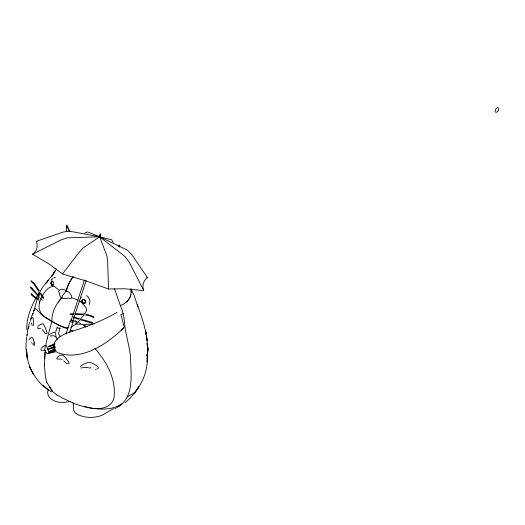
<?xml version="1.0" encoding="UTF-8"?>
<svg xmlns="http://www.w3.org/2000/svg" width="525" height="525" viewBox="0 0 525 525"><rect width="100%" height="100%" fill="white"/><g stroke="black" fill="none" stroke-linecap="round" stroke-linejoin="round"><path stroke-width="0.79" d="M66.55 231.84L66.688 225.1L69.805 231.217M55.604 332.922L55.965 336.833M66.557 226.826L66.583 225.127L67.489 227.03A159.83 98.483 56.4 0 1 69.182 231.243M83.79 314.665C80.568 319.718 76.368 324.831 70.868 327.134M44.448 364.914L45.176 350.562M124.989 402.806C138.744 391.348 148.614 373.918 147.223 355.569C148.969 337.929 143.332 320.978 137.222 304.73L137.977 306.987L134.092 295.385L131.079 289.006M146.987 361.961L147.335 352.826M146.672 343.586C148.627 347.327 148.417 351.967 146.705 355.753M51.168 282.863L51.384 284.517L52.434 285.311A2.047 1.365 83.1 0 0 53.419 284.885M44.658 358.542L45.032 352.072M98.733 236.742L100.485 234.084L98.733 236.742L100.439 237.3L100.649 234.163M26.696 337.312C23.363 358.496 32.261 381.124 51.378 391.735M48.438 351.901L55.755 350.418L55.506 349.322M44.697 350.648L45.248 345.824L45.826 345.529A1.962 1.306 67.1 0 0 44.802 345.457L43.45 346.27A23.166 14.91 69.2 0 0 41.862 347.642L41.514 348.062A1.273 0.82 69.2 0 0 41.409 348.246M30.594 321.136L30.732 320.348M28.993 339.957L29.118 339.511A18.368 5.066 86.6 0 1 29.59 338.842L30.365 338.139A21.945 8.702 85.2 0 1 31.264 337.673L32.288 337.483L32.767 338.087A11.734 5.657 80.5 0 1 33.397 339.57L33.587 340.095M114.89 408.634C135.476 399.197 130.882 373.531 130.285 355.051C129.097 345.562 126.4 336.394 124.957 326.963C124.346 319.64 123.585 312.257 120.35 305.55C127.188 303.358 132.897 296.113 130.712 288.77M59.345 290.496C60.887 287.424 65.848 290.207 67.882 291.637C70.901 292.786 74.511 300.457 68.493 298.075L65.71 298.541L62.311 298.285L60.985 297.524L59.64 295.037L59.62 292.95L58.321 291.375M68.198 327.744C60.939 327.534 54.653 322.599 48.418 319.187C41.232 316.188 36.789 308.556 40.182 300.891M45.728 283.454C38.2 291.053 36.704 302.216 33.534 311.975M37.642 326.753L38.148 328.67L40.628 328.532M119.398 247.15L119.68 245.175L118.591 246.35M45.846 345.352L47.283 338.231M58.57 333.217L60.014 328.355M119.457 246.625L119.779 245.208L118.912 246.33M39.368 293.488L38.64 298.469L39.605 303.188M66.222 291.027L66.57 289.577A24.104 13.912 -60 0 1 73.041 276.793M66.255 291.047L66.603 289.597A24.104 13.912 -60 0 1 73.073 276.813M28.114 328.387L29.584 322.284M47.316 338.251L51.831 321.497L42.112 315.066L35.49 308.575L34.355 309.31L33.725 310.885M32.635 314.797L33.206 312.815M92.479 322.888L92.466 322.435L81.821 319.41M86.159 280.58L72.903 320.768L71.879 320.657L71.216 320.145L84.472 279.963M130.896 294.61L130.312 296.52A33.803 19.517 0 0 1 126.696 301.882M70.271 314.068L70.304 314.527M40.386 300.261C42.781 294.354 47.178 285.974 54.469 286.322M56.024 331.006L57.232 327.331M66.052 333.933L70.252 321.202M69.536 332.817L73.034 322.225M30.982 319.436L31.323 318.734A16.124 1.975 -72.8 0 1 31.835 318.038L32.222 317.684A20.862 3.826 -77.4 0 1 32.734 317.54C33.81 319.495 33.593 323.459 33.167 325.848M80.299 366.726L81.368 365.656A17.758 15.835 -5.9 0 1 82.733 364.77L83.219 364.488A21.61 19.34 -7.4 0 1 85.883 363.228L87.248 362.729A7.763 6.93 -19.5 0 1 89.69 362.394C91.822 362.375 102.382 368.084 96.672 369.219M89.224 304.447C90.74 301.376 89.467 297.268 86.487 295.588M53.471 344.722C58.072 333.578 71.899 331.859 81.939 328.092C94.159 324.037 105.827 318.59 117.095 312.395M30.404 319.318L32.904 313.373M51.568 279.95L52.474 278.499M51.509 280.094L51.811 279.398M80.666 298.43L81.231 297.163M51.365 282.03L52.251 281.262C53.452 282.056 53.773 284.767 52.27 285.305M137.885 388.382L138.666 386.702M138.679 386.689L134.689 392.602L127.103 396.985M38.266 326.196L39.139 325.329A16.229 9.988 87 0 1 40.005 324.752L43.116 323.662A1.247 0.853 86.6 0 1 43.496 324.076L44.507 326.077A23.855 16.931 85.2 0 1 45.439 328.191L45.741 328.958A23.369 16.82 80.6 0 1 46.791 331.846L47.053 332.653A0.998 0.742 78.7 0 1 46.758 333.69L46.075 333.644M39.224 292.333C32.452 303.64 26.224 316.352 26.808 329.871M45.616 283.828L47.709 281.584M56.418 269.056L51.726 276.294L53.169 274.411L45.734 283.113M58.282 302.052L62.042 297.426C56.142 303.896 51.522 312.382 51.896 321.353M32.557 254.218L60.69 240.056L67.246 237.851L99.658 236.795L69.202 231.118L63 232.102L36.297 241.336C38.305 245.871 36.796 251.527 32.557 254.218L49.343 264.173L62.488 273.971L79.177 252.256L82.891 248.174L99.658 236.795L106.969 256.043L107.632 261.555L108.563 289.032L124.622 288.776L143.784 290.568C141.77 286.033 143.279 280.37 147.525 277.686L131.69 254.553L127.326 250.117L100.275 237.09M84.19 314.14C89.978 308.47 83.528 305.589 80.633 301.422M134.682 392.608L136.467 390.548M124.018 327.593L121.636 330.291L123.795 327.744C107.362 344.039 80.929 361.968 56.949 352.413M66.34 290.699L62.678 295.477L61.648 297.905M53.412 278.06L54.725 277.39L55.368 277.62M83.869 299.46A2.047 1.601 74.1 0 1 84.289 299.631L84.4 299.598A2.047 1.601 74.1 0 0 83.98 299.427M84.289 299.631L84.781 299.893A2.047 1.601 74.1 0 1 85.332 302.525A2.047 1.601 74.1 0 1 83.337 303.214L82.95 302.918A2.047 1.601 74.1 0 1 83.147 299.499M47.191 281.302L48.654 280.225M44.664 350.628L45.242 350.339M120.573 315.039L123.263 313.484M113.531 408.667L102.946 414.776A18.893 10.907 0 0 1 78.159 414.678L75.344 413.057L74.36 411.561L73.736 409.953L73.159 402.714M122.286 403.581C111.32 411.121 96.797 409.71 84.532 406.567M71.216 320.145L71.59 320.092M55.171 347.839L47.847 349.328L54.869 346.625M118.053 406.429L120.251 405.536M55.145 343.875L48.182 346.644L54.436 344.164M56.68 351.599L49.363 353.082L55.617 350.542M84.748 233.054L87.609 231.919L98.319 236.257M47.834 349.276L54.777 346.52M49.35 353.03L54.902 350.831M84.781 299.893L84.676 299.926A2.047 1.601 74.1 0 1 85.227 302.558A2.047 1.601 74.1 0 1 83.226 303.24C77.962 295.719 91.16 302.288 83.337 303.214M70.619 401.31C64.66 402.662 57.691 403.351 52.362 399.788A18.893 10.907 0 0 1 48.497 389.353M48.195 346.69L54.784 345.352M42.774 350.26L43.043 350.214A17.03 11.373 67.1 0 1 44.336 350.09M81.034 368.051L82.103 367.861M55.939 331.951L54.994 332.128A23.855 18.651 79.8 0 0 53.163 332.653L52.579 332.876A23.369 17.423 78.6 0 0 50.433 333.946L49.895 334.294A0.998 0.722 80.4 0 0 49.678 334.648M94.52 323.774L83.692 324.476L75.528 323.925M52.434 285.298L51.949 285.18A2.047 1.365 83.1 0 1 50.978 282.785A2.047 1.365 83.1 0 1 52.375 281.275L52.861 281.393M51.949 285.18L52.08 285.167A2.047 1.365 83.1 0 1 51.109 282.765A2.047 1.365 83.1 0 1 52.507 281.262M70.429 313.917L73.907 313.674M71.229 314.619L73.316 314.475M42.02 350.621L41.081 350.083L40.76 349.02M75.042 313.622L83.639 313.996M75.127 314.377L83.541 314.751M88.108 367.441L84.801 367.356A17.017 15.173 -5.9 0 0 82.648 367.546M95.327 369.502L95.707 369.548M50.183 336.013L52.395 335.783A7.507 5.755 76.2 0 1 54.108 335.875L54.285 335.921M36.297 241.336L37.117 241.441M84.82 314.908L89.552 315.833L93.752 317.5L94.047 317.087L90.858 315.459L86.231 314.337M59.758 359.166L57.205 359.021L56.549 358.345M88.653 367.874L89.683 368.058M100.99 237.129L111.681 239.787L113.203 242.353M84.551 406.914L74.379 403.705L60.913 397.359M90.221 367.749L91.193 367.992M86.487 407.144C95.97 409.979 110.9 409.881 113.912 398.002C116.576 379.837 106.7 361.6 94.835 348.397M62.488 273.971L85.719 280.836L108.563 289.032M84.407 406.56L85.792 406.947M91.383 322.914L80.62 319.843M79.767 318.8L73.513 316.903M78.579 319.239L74.084 317.868M67.738 363.602L68.506 363.7L69.156 363.142A0.794 0.676 29.2 0 0 68.985 362.526A18.368 15.579 29.2 0 0 67.922 360.97L66.393 358.936A21.945 18.5 43.2 0 0 64.897 357.092L63.033 355.235L61.983 354.952A11.734 9.365 52.3 0 0 60.572 355.261L60.126 355.412A11.616 9.247 52.5 0 0 58.485 356.278L58.131 356.547A11.143 8.453 57.9 0 0 57.205 357.466A0.787 0.597 57.9 0 0 57.087 357.715M70.245 329.976L73.139 331.065M67.312 328.873L59.2 325.467L51.831 321.497M52.375 281.275L52.73 281.407M79.196 300.786L81.067 301.757M71.912 297.754L75.633 299.243A21.085 15.973 53.5 0 1 76.906 299.808L77.989 300.326M62.219 359.546L61.609 359.264M57.041 395.128L60.414 396.69M87.314 326.721L84.4 325.31M85.956 326.924L83.114 325.526M80.666 323.466L78.835 322.56M77.031 321.661L74.839 320.565M76.689 322.337L74.491 321.241M99.986 236.88L100.452 237.241M54.725 336.564L55.276 336.853M146.783 277.285L147.525 277.686M54.16 286.223L55.991 287.733A21.085 10.493 76.3 0 1 56.805 288.369L59.378 290.515M37.551 299.598L32.064 295.614L30.988 293.757L31.513 293.659L32.832 295.286L37.328 298.522M63.715 360.957L66.977 363.779M100.229 237.241L125.37 256.843L129.38 262.507L143.784 290.568M42.833 385.291L47.913 389.294M49.632 386.899L52.48 391.506L57.067 395.148M47.309 353.857L45.859 351.881M31.546 342.536L32.281 343.304M39.854 297.714L42.472 300.234M38.443 296.343L31.52 288.875M42.466 329.602L45.399 333.795M38.351 295.181L32.117 288.409M32.11 288.402C30.863 285.902 29.249 287.129 31.513 288.868M39.349 290.948L34.237 283.382L31.159 280.737L31.021 281.243L33.941 284.228L38.706 291.342M57.501 339.701L55.991 336.912M40.753 293.101L43.726 297.714M40.11 293.495L43.47 298.705M52.513 391.525L46.791 382.285M33.482 345.181L32.996 344.354M58.662 333.736L59.837 336.197A16.229 13.44 70 0 1 60.001 336.564M47.624 348.679L46.659 346.526A1.962 1.267 69 0 0 45.793 345.509M114.457 288.592L120.35 305.55M31.421 322.954L32.176 325.362M54.915 346.743L55.178 347.681M121.268 315.466L124.057 326.872M29.111 326.839L28.645 326.616L27.864 329.733A21.61 0.912 -80.8 0 1 27.503 332.325L27.431 332.843A17.758 0.827 -81.5 0 1 27.228 334.399L26.887 336.308M46.817 382.305L45.406 376.832L44.415 364.901M34.223 342.274L34.368 342.825A11.143 6.024 76.8 0 1 34.729 344.492A0.787 0.427 76.8 0 1 34.683 345.089A0.787 0.394 72.6 0 1 34.296 345.194M53.629 345.489L54.574 350.077M131.086 290.725L131.152 292.674M148.017 350.523L147.932 347.668M72.594 321.681A1.49 0.413 18.3 0 1 72.699 322.324A1.49 0.413 18.3 0 1 70.691 321.746A1.49 0.413 18.3 0 1 70.586 321.103M72.706 320.27A1.49 0.413 18.3 0 1 73.113 321.064A1.49 0.413 18.3 0 1 70.862 320.329A1.49 0.413 18.3 0 1 71.623 319.915M59.574 327.81A1.49 0.413 18.3 0 1 59.587 328.453A1.49 0.413 18.3 0 1 57.501 327.771A1.49 0.413 18.3 0 1 57.848 327.246M82.845 302.951A2.047 1.601 74.1 0 1 83.035 299.526M60.296 358.851A8.183 6.51 52.5 0 1 60.959 359.028M47.585 348.698A23.166 15.527 66.9 0 1 48.687 351.625L48.963 352.36A1.273 0.853 66.9 0 1 48.805 353.542A1.273 0.853 66.9 0 1 47.854 353.548M33.593 340.115A11.734 5.657 80.5 0 1 34.23 342.32M27.038 334.694A17.017 0.794 -81.5 0 1 26.972 335.409M33.167 343.462A8.183 3.957 80.2 0 1 33.502 343.987M53.058 281.669A2.047 1.365 83.1 0 1 53.34 282.043M53.288 284.904A2.047 1.365 83.1 0 1 52.303 285.318M53.99 272.783L52.579 275.218L55.059 270.998L53.99 272.783M54.692 349.368L48.425 351.855L54.672 349.374M33.521 374.266L29.466 366.87L33.521 374.266M146.698 337.765L145.852 331.682L147.066 340.469L146.698 337.765M27.379 358.496L26.46 349.63L27.379 358.496M497.411 111.72A2.553 1.477 -60 0 0 498.218 107.763A2.553 1.477 -60 0 0 495.2 110.44A2.553 1.477 -60 0 0 497.411 111.72"/></g></svg>
